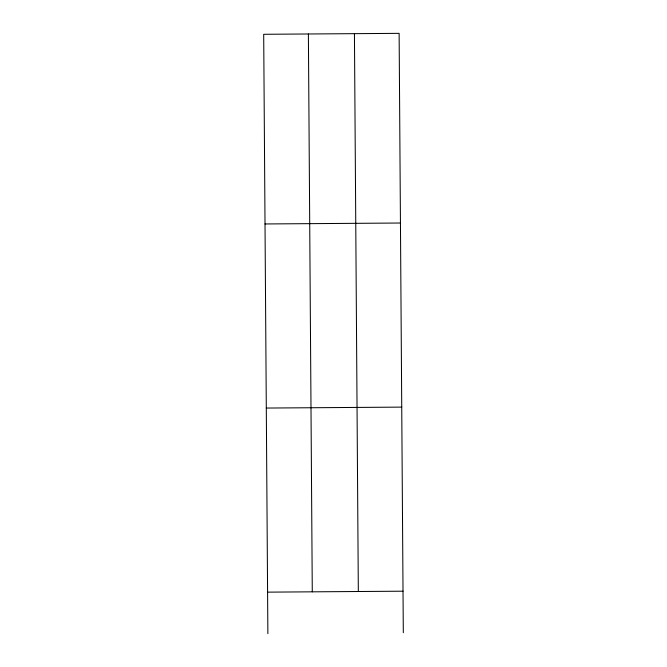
<?xml version="1.0" encoding="UTF-8"?>
<svg xmlns="http://www.w3.org/2000/svg" width="667" height="667" viewBox="0 0 667 667"><rect width="100%" height="100%" fill="white"/><g stroke="black" fill="none" stroke-linecap="round" stroke-linejoin="round"><path stroke-width="1" d="M265.016 223.962L400.45 223.02M266.3 408.054L401.734 407.112M267.584 592.146L403.018 591.195M403.31 632.708L399.124 33.35L263.69 34.292L267.876 633.65M354.435 33.658L358.329 591.512M308.387 33.984L312.281 591.829"/></g></svg>
